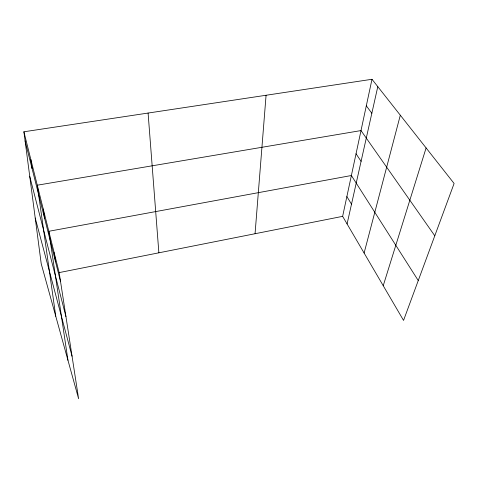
<?xml version="1.0" encoding="UTF-8"?>
<svg xmlns="http://www.w3.org/2000/svg" width="478" height="478" viewBox="0 0 478 478"><rect width="100%" height="100%" fill="white"/><g stroke="black" fill="none" stroke-linecap="round" stroke-linejoin="round"><path stroke-width="0.72" d="M255.055 233.73L266.073 95.253M371.992 79.282L454.1 183.474L403.546 320.409L342.636 216.349L371.992 79.282L23.9 131.785L41.216 263.731L78.601 398.718L59.164 272.597L23.9 131.785M347.082 223.943L377.793 86.649M364.105 253.029L400.313 115.216M383.231 285.707L426.101 147.947M59.164 272.597L342.636 216.349M366.309 105.799L371.842 113.262M434.783 235.791L361.004 130.572L37.278 185.201L55.771 316.293M356.038 153.761L361.087 161.331M418.256 280.562L351.384 175.516L48.816 231.286L67.96 360.293M346.873 196.566L351.503 204.16M35.217 218.01L72.047 356.212M29.779 176.561L65.946 316.603M25.095 140.902L60.557 281.661M54.169 252.647L55.55 261.771M43.253 209.065L44.585 218.261M30.843 159.515L32.098 168.686M148.09 113.053L158.875 252.808"/></g></svg>
